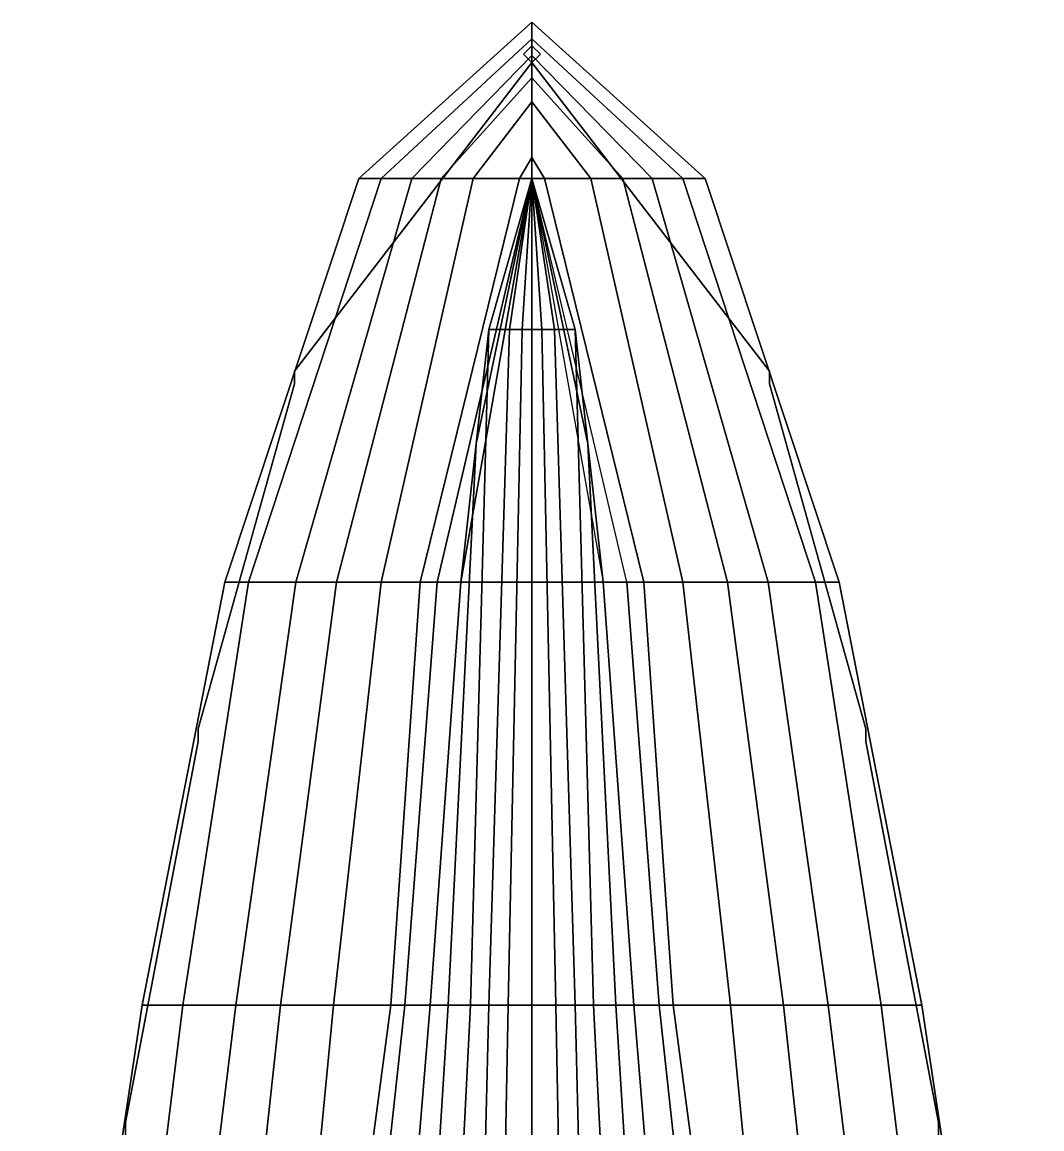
# Model space of a CAD drawing. Header units: millimetres. Extents: x -6 to 6, y -47 to 81.
# Drawn here: x -3.65 to 3.65, y 38.98 to 46.91 of the extents above; entities that cross this region are included whole.
import ezdxf

# ---------------------------------------------------------------- set-up
doc = ezdxf.new("R2010")
doc.units = ezdxf.units.MM
doc.layers.add('rainings', color=4, linetype='Continuous')
doc.layers.add('superstructure', color=6, linetype='Continuous')

msp = doc.modelspace()

# ---------------------------------------------------------------- linework, layer by layer
for points in [[(0, 46.91, 6.25), (0, 46.79, 5.68), (-1.08, 45.79, 5.68), (-1.24, 45.79, 6.03)], [(1.24, 45.79, 6.03), (1.08, 45.79, 5.68), (0, 46.79, 5.68), (0, 46.91, 6.25)], [(0, 46.79, 5.68), (0, 46.67, 5.08), (-0.86, 45.79, 5.08), (-1.08, 45.79, 5.68)], [(1.08, 45.79, 5.68), (0.86, 45.79, 5.08), (0, 46.67, 5.08), (0, 46.79, 5.68)], [(0, 46.74, 6.21), (-0.06, 46.68, 6.2), (-0.06, 46.68, 9.46), (0, 46.74, 9.46)], [(0.06, 46.68, 9.46), (0, 46.74, 9.46), (-0.06, 46.68, 9.46), (0, 46.62, 9.46)], [(-0.06, 46.68, 6.2), (0, 46.62, 6.19), (0, 46.62, 9.46), (-0.06, 46.68, 9.46)], [(0.06, 46.68, 6.2), (0, 46.74, 6.21), (0, 46.74, 9.46), (0.06, 46.68, 9.46)], [(0, 46.62, 6.19), (0.06, 46.68, 6.2), (0.06, 46.68, 9.46), (0, 46.62, 9.46)], [(0, 46.67, 5.08), (0, 46.51, 4.36), (-0.65, 45.79, 4.36), (-0.86, 45.79, 5.08)], [(0.86, 45.79, 5.08), (0.65, 45.79, 4.36), (0, 46.51, 4.36), (0, 46.67, 5.08)], [(0, 46.51, 4.36), (0, 46.34, 3.43), (-0.42, 45.79, 3.43), (-0.65, 45.79, 4.36)], [(0.65, 45.79, 4.36), (0.42, 45.79, 3.43), (0, 46.34, 3.43), (0, 46.51, 4.36)], [(0, 46.34, 3.43), (0, 45.94, 1.38), (-0.09, 45.79, 1.38), (-0.42, 45.79, 3.43)], [(0.42, 45.79, 3.43), (0.09, 45.79, 1.38), (0, 45.94, 1.38), (0, 46.34, 3.43)], [(0, 45.94, 1.38), (0, 45.79, 0.64), (0, 45.79, 0.64), (-0.09, 45.79, 1.38)], [(0.09, 45.79, 1.38), (0, 45.79, 0.64), (0, 45.79, 0.64), (0, 45.94, 1.38)], [(-1.24, 45.79, 6.03), (-1.08, 45.79, 5.68), (-2.03, 42.9, 5.32), (-2.2, 42.9, 5.57)], [(-1.08, 45.79, 5.68), (-0.86, 45.79, 5.08), (-1.69, 42.9, 4.64), (-2.03, 42.9, 5.32)], [(-0.86, 45.79, 5.08), (-0.65, 45.79, 4.36), (-1.4, 42.9, 3.89), (-1.69, 42.9, 4.64)], [(-0.65, 45.79, 4.36), (-0.42, 45.79, 3.43), (-1.08, 42.9, 2.82), (-1.4, 42.9, 3.89)], [(-0.42, 45.79, 3.43), (-0.09, 45.79, 1.38), (-0.8, 42.9, 1.38), (-1.08, 42.9, 2.82)], [(-0.09, 45.79, 1.38), (0, 45.79, 0.64), (-0.68, 42.9, 0.48), (-0.8, 42.9, 1.38)], [(0, 45.79, 0.64), (0, 45.79, 0.64), (-0.51, 42.9, -1.91), (-0.68, 42.9, 0.48)], [(0, 45.79, 0.64), (0, 45.79, 0.64), (-0.4, 43.89, -2.4), (-0.51, 42.9, -1.91)], [(0, 45.79, 0.64), (0, 45.79, 0.64), (-0.31, 44.71, -2.71), (-0.4, 43.89, -2.4)], [(0, 45.79, 0.64), (0, 45.79, 0.64), (-0.16, 44.71, -2.97), (-0.31, 44.71, -2.71)], [(0, 45.79, 0.64), (0, 45.79, 0.64), (-0.07, 44.71, -3.05), (-0.16, 44.71, -2.97)], [(0, 44.71, -3.07), (-0.07, 44.71, -3.05), (0, 45.79, 0.64)], [(0.16, 44.71, -2.97), (0.07, 44.71, -3.05), (0, 45.79, 0.64)], [(0, 45.79, 0.64), (0, 45.79, 0.64), (0.07, 44.71, -3.05), (0, 44.71, -3.07)], [(0.31, 44.71, -2.71), (0.16, 44.71, -2.97), (0, 45.79, 0.64)], [(0.4, 43.89, -2.4), (0.31, 44.71, -2.71), (0, 45.79, 0.64)], [(0.51, 42.9, -1.91), (0.4, 43.89, -2.4), (0, 45.79, 0.64)], [(0.8, 42.9, 1.38), (0.68, 42.9, 0.48), (0, 45.79, 0.64), (0.09, 45.79, 1.38)], [(1.08, 42.9, 2.82), (0.8, 42.9, 1.38), (0.09, 45.79, 1.38), (0.42, 45.79, 3.43)], [(1.4, 42.9, 3.89), (1.08, 42.9, 2.82), (0.42, 45.79, 3.43), (0.65, 45.79, 4.36)], [(1.69, 42.9, 4.64), (1.4, 42.9, 3.89), (0.65, 45.79, 4.36), (0.86, 45.79, 5.08)], [(2.03, 42.9, 5.32), (1.69, 42.9, 4.64), (0.86, 45.79, 5.08), (1.08, 45.79, 5.68)], [(2.2, 42.9, 5.57), (2.03, 42.9, 5.32), (1.08, 45.79, 5.68), (1.24, 45.79, 6.03)], [(-0.4, 43.89, -2.4), (-0.31, 44.71, -2.71), (-0.44, 39.87, -2.71), (-0.6, 39.87, -2.4)], [(-0.31, 44.71, -2.71), (-0.16, 44.71, -2.97), (-0.31, 39.87, -2.97), (-0.44, 39.87, -2.71)], [(-0.16, 44.71, -2.97), (-0.07, 44.71, -3.05), (-0.17, 39.87, -3.12), (-0.31, 39.87, -2.97)], [(0, 39.87, -3.2), (-0.17, 39.87, -3.12), (-0.07, 44.71, -3.05), (0, 44.71, -3.07)], [(0, 44.71, -3.07), (0.07, 44.71, -3.05), (0.17, 39.87, -3.12), (0, 39.87, -3.2)], [(0.31, 39.87, -2.97), (0.17, 39.87, -3.12), (0.07, 44.71, -3.05), (0.16, 44.71, -2.97)], [(0.44, 39.87, -2.71), (0.31, 39.87, -2.97), (0.16, 44.71, -2.97), (0.31, 44.71, -2.71)], [(0.6, 39.87, -2.4), (0.44, 39.87, -2.71), (0.31, 44.71, -2.71), (0.4, 43.89, -2.4)], [(-0.51, 42.9, -1.91), (-0.4, 43.89, -2.4), (-0.6, 39.87, -2.4), (-0.73, 39.87, -2.05)], [(0.73, 39.87, -2.05), (0.6, 39.87, -2.4), (0.4, 43.89, -2.4), (0.51, 42.9, -1.91)], [(-2.2, 42.9, 5.57), (-2.03, 42.9, 5.32), (-2.5, 39.87, 4.67), (-2.79, 39.87, 5.2)], [(-2.03, 42.9, 5.32), (-1.69, 42.9, 4.64), (-2.12, 39.87, 3.8), (-2.5, 39.87, 4.67)], [(-1.69, 42.9, 4.64), (-1.4, 42.9, 3.89), (-1.8, 39.87, 2.77), (-2.12, 39.87, 3.8)], [(-1.4, 42.9, 3.89), (-1.08, 42.9, 2.82), (-1.42, 39.87, 1.18), (-1.8, 39.87, 2.77)], [(-1.08, 42.9, 2.82), (-0.8, 42.9, 1.38), (-1.01, 39.87, -1.13), (-1.42, 39.87, 1.18)], [(-0.8, 42.9, 1.38), (-0.68, 42.9, 0.48), (-0.91, 39.87, -1.46), (-1.01, 39.87, -1.13)], [(-0.68, 42.9, 0.48), (-0.51, 42.9, -1.91), (-0.73, 39.87, -2.05), (-0.91, 39.87, -1.46)], [(0.91, 39.87, -1.46), (0.73, 39.87, -2.05), (0.51, 42.9, -1.91), (0.68, 42.9, 0.48)], [(1.01, 39.87, -1.13), (0.91, 39.87, -1.46), (0.68, 42.9, 0.48), (0.8, 42.9, 1.38)], [(1.42, 39.87, 1.18), (1.01, 39.87, -1.13), (0.8, 42.9, 1.38), (1.08, 42.9, 2.82)], [(1.8, 39.87, 2.77), (1.42, 39.87, 1.18), (1.08, 42.9, 2.82), (1.4, 42.9, 3.89)], [(2.12, 39.87, 3.8), (1.8, 39.87, 2.77), (1.4, 42.9, 3.89), (1.69, 42.9, 4.64)], [(2.5, 39.87, 4.67), (2.12, 39.87, 3.8), (1.69, 42.9, 4.64), (2.03, 42.9, 5.32)], [(2.79, 39.87, 5.2), (2.5, 39.87, 4.67), (2.03, 42.9, 5.32), (2.2, 42.9, 5.57)], [(-2.79, 39.87, 5.2), (-2.5, 39.87, 4.67), (-3.2, 34.16, 3.73), (-3.65, 34.16, 4.61)], [(-2.5, 39.87, 4.67), (-2.12, 39.87, 3.8), (-2.82, 34.16, 2.83), (-3.2, 34.16, 3.73)], [(-2.12, 39.87, 3.8), (-1.8, 39.87, 2.77), (-2.42, 34.16, 1.69), (-2.82, 34.16, 2.83)], [(-1.8, 39.87, 2.77), (-1.42, 39.87, 1.18), (-1.97, 34.16, 0.01), (-2.42, 34.16, 1.69)], [(-1.42, 39.87, 1.18), (-1.01, 39.87, -1.13), (-1.77, 34.16, -0.78), (-1.97, 34.16, 0.01)], [(-1.01, 39.87, -1.13), (-0.91, 39.87, -1.46), (-1.53, 34.16, -1.46), (-1.77, 34.16, -0.78)], [(-0.91, 39.87, -1.46), (-0.73, 39.87, -2.05), (-1.2, 34.16, -2.05), (-1.53, 34.16, -1.46)], [(-0.73, 39.87, -2.05), (-0.6, 39.87, -2.4), (-0.96, 34.16, -2.4), (-1.2, 34.16, -2.05)], [(-0.6, 39.87, -2.4), (-0.44, 39.87, -2.71), (-0.73, 34.16, -2.71), (-0.96, 34.16, -2.4)], [(-0.44, 39.87, -2.71), (-0.31, 39.87, -2.97), (-0.45, 34.16, -2.97), (-0.73, 34.16, -2.71)], [(-0.31, 39.87, -2.97), (-0.17, 39.87, -3.12), (-0.28, 34.16, -3.12), (-0.45, 34.16, -2.97)], [(0, 34.16, -3.2), (-0.28, 34.16, -3.12), (-0.17, 39.87, -3.12), (0, 39.87, -3.2)], [(0, 39.87, -3.2), (0.17, 39.87, -3.12), (0.28, 34.16, -3.12), (0, 34.16, -3.2)], [(0.45, 34.16, -2.97), (0.28, 34.16, -3.12), (0.17, 39.87, -3.12), (0.31, 39.87, -2.97)], [(0.73, 34.16, -2.71), (0.45, 34.16, -2.97), (0.31, 39.87, -2.97), (0.44, 39.87, -2.71)], [(0.96, 34.16, -2.4), (0.73, 34.16, -2.71), (0.44, 39.87, -2.71), (0.6, 39.87, -2.4)], [(1.2, 34.16, -2.05), (0.96, 34.16, -2.4), (0.6, 39.87, -2.4), (0.73, 39.87, -2.05)], [(1.53, 34.16, -1.46), (1.2, 34.16, -2.05), (0.73, 39.87, -2.05), (0.91, 39.87, -1.46)], [(1.77, 34.16, -0.78), (1.53, 34.16, -1.46), (0.91, 39.87, -1.46), (1.01, 39.87, -1.13)], [(1.97, 34.16, 0.01), (1.77, 34.16, -0.78), (1.01, 39.87, -1.13), (1.42, 39.87, 1.18)], [(2.42, 34.16, 1.69), (1.97, 34.16, 0.01), (1.42, 39.87, 1.18), (1.8, 39.87, 2.77)], [(2.82, 34.16, 2.83), (2.42, 34.16, 1.69), (1.8, 39.87, 2.77), (2.12, 39.87, 3.8)], [(3.2, 34.16, 3.73), (2.82, 34.16, 2.83), (2.12, 39.87, 3.8), (2.5, 39.87, 4.67)], [(3.65, 34.16, 4.61), (3.2, 34.16, 3.73), (2.5, 39.87, 4.67), (2.79, 39.87, 5.2)]]:
    msp.add_3dface(points)
at = {"layer": 'rainings'}
for points in [[(-1.7, 44.41, 6.97), (-1.7, 44.41, 6.91), (0, 46.62, 7.23), (0, 46.62, 7.28)], [(-1.7, 44.41, 6.91), (-1.7, 44.41, 6.97), (0, 46.62, 7.28), (0, 46.62, 7.23)], [(-1.7, 44.41, 6.55), (-1.7, 44.41, 6.49), (0, 46.62, 6.81), (0, 46.62, 6.86)], [(-1.7, 44.41, 6.49), (-1.7, 44.41, 6.55), (0, 46.62, 6.86), (0, 46.62, 6.81)], [(1.7, 44.41, 6.91), (1.7, 44.41, 6.97), (0, 46.62, 7.28), (0, 46.62, 7.23)], [(1.7, 44.41, 6.97), (1.7, 44.41, 6.91), (0, 46.62, 7.23), (0, 46.62, 7.28)], [(1.7, 44.41, 6.49), (1.7, 44.41, 6.55), (0, 46.62, 6.86), (0, 46.62, 6.81)], [(1.7, 44.41, 6.55), (1.7, 44.41, 6.49), (0, 46.62, 6.81), (0, 46.62, 6.86)], [(-1.7, 44.32, 6.97), (-1.7, 44.41, 6.97), (-1.7, 44.41, 5.81), (-1.7, 44.32, 5.79)], [(-1.7, 44.41, 6.97), (-1.7, 44.32, 6.97), (-1.7, 44.32, 5.79), (-1.7, 44.41, 5.81)], [(1.7, 44.41, 6.97), (1.7, 44.32, 6.97), (1.7, 44.32, 5.79), (1.7, 44.41, 5.81)], [(1.7, 44.32, 6.97), (1.7, 44.41, 6.97), (1.7, 44.41, 5.81), (1.7, 44.32, 5.79)], [(-2.39, 41.85, 6.12), (-2.39, 41.85, 6.18), (-1.7, 44.32, 6.53), (-1.7, 44.32, 6.47)], [(-2.39, 41.85, 6.18), (-2.39, 41.85, 6.12), (-1.7, 44.32, 6.47), (-1.7, 44.32, 6.53)], [(-2.39, 41.85, 6.54), (-2.39, 41.85, 6.6), (-1.7, 44.32, 6.95), (-1.7, 44.32, 6.89)], [(-2.39, 41.85, 6.6), (-2.39, 41.85, 6.54), (-1.7, 44.32, 6.89), (-1.7, 44.32, 6.95)], [(2.39, 41.85, 6.6), (2.39, 41.85, 6.54), (1.7, 44.32, 6.89), (1.7, 44.32, 6.95)], [(2.39, 41.85, 6.54), (2.39, 41.85, 6.6), (1.7, 44.32, 6.95), (1.7, 44.32, 6.89)], [(2.39, 41.85, 6.18), (2.39, 41.85, 6.12), (1.7, 44.32, 6.47), (1.7, 44.32, 6.53)], [(2.39, 41.85, 6.12), (2.39, 41.85, 6.18), (1.7, 44.32, 6.53), (1.7, 44.32, 6.47)], [(-2.39, 41.76, 6.64), (-2.39, 41.85, 6.64), (-2.39, 41.85, 5.44), (-2.39, 41.76, 5.43)], [(-2.39, 41.85, 6.64), (-2.39, 41.76, 6.64), (-2.39, 41.76, 5.43), (-2.39, 41.85, 5.44)], [(2.39, 41.85, 6.64), (2.39, 41.76, 6.64), (2.39, 41.76, 5.43), (2.39, 41.85, 5.44)], [(2.39, 41.76, 6.64), (2.39, 41.85, 6.64), (2.39, 41.85, 5.44), (2.39, 41.76, 5.43)], [(-2.91, 39.03, 5.82), (-2.91, 39.03, 5.76), (-2.39, 41.76, 6.11), (-2.39, 41.76, 6.17)], [(-2.91, 39.03, 5.76), (-2.91, 39.03, 5.82), (-2.39, 41.76, 6.17), (-2.39, 41.76, 6.11)], [(-2.91, 39.03, 6.24), (-2.91, 39.03, 6.18), (-2.39, 41.76, 6.53), (-2.39, 41.76, 6.59)], [(-2.91, 39.03, 6.18), (-2.91, 39.03, 6.24), (-2.39, 41.76, 6.59), (-2.39, 41.76, 6.53)], [(2.91, 39.03, 6.18), (2.91, 39.03, 6.24), (2.39, 41.76, 6.59), (2.39, 41.76, 6.53)], [(2.91, 39.03, 6.24), (2.91, 39.03, 6.18), (2.39, 41.76, 6.53), (2.39, 41.76, 6.59)], [(2.91, 39.03, 5.76), (2.91, 39.03, 5.82), (2.39, 41.76, 6.17), (2.39, 41.76, 6.11)], [(2.91, 39.03, 5.82), (2.91, 39.03, 5.76), (2.39, 41.76, 6.11), (2.39, 41.76, 6.17)], [(-2.91, 39.03, 6.26), (-2.91, 38.94, 6.26), (-2.91, 38.94, 5.1), (-2.91, 39.03, 5.11)], [(-2.91, 38.94, 6.26), (-2.91, 39.03, 6.26), (-2.91, 39.03, 5.11), (-2.91, 38.94, 5.1)], [(2.91, 38.94, 6.26), (2.91, 39.03, 6.26), (2.91, 39.03, 5.11), (2.91, 38.94, 5.1)], [(2.91, 39.03, 6.26), (2.91, 38.94, 6.26), (2.91, 38.94, 5.1), (2.91, 39.03, 5.11)]]:
    msp.add_3dface(points, dxfattribs=at)
at = {"layer": 'superstructure'}
for points in [[(-1.24, 45.79, 6.03), (1.24, 45.79, 6.03), (0, 46.91, 6.25)], [(-2.2, 42.9, 5.57), (2.2, 42.9, 5.57), (1.24, 45.79, 6.03), (-1.24, 45.79, 6.03)], [(-2.79, 39.87, 5.2), (2.79, 39.87, 5.2), (2.2, 42.9, 5.57), (-2.2, 42.9, 5.57)], [(-3.65, 34.16, 4.61), (3.65, 34.16, 4.61), (2.79, 39.87, 5.2), (-2.79, 39.87, 5.2)]]:
    msp.add_3dface(points, dxfattribs=at)

doc.saveas('drawing.dxf')
